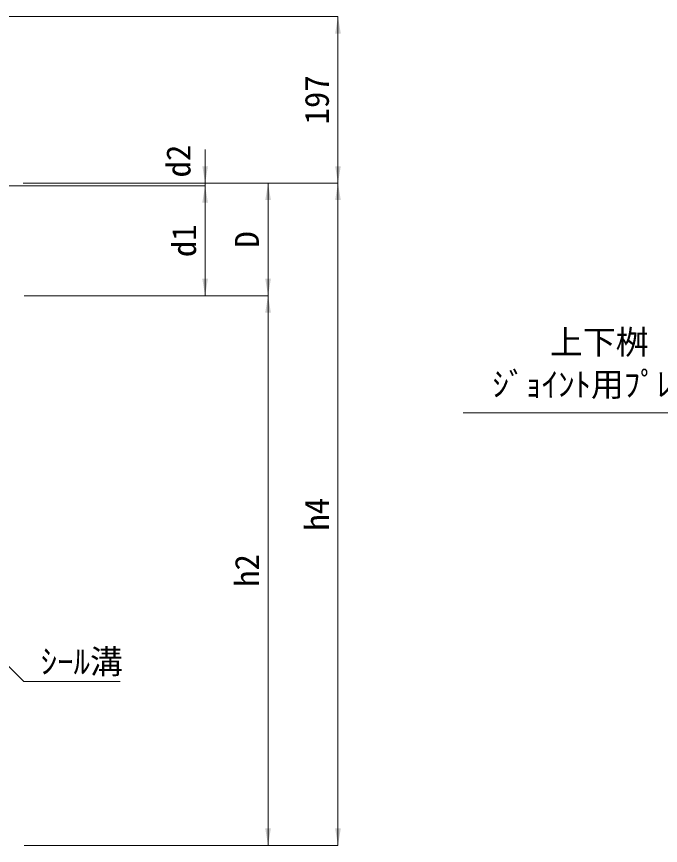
# Model space of a CAD drawing. Units: millimetres at full size; details may follow other scales. Extents: x 5964 to 125098, y -10801 to 28073.
# Drawn here: x 29837 to 30598, y 8022 to 9002 of the extents above; entities that cross this region are included whole.
import ezdxf
from ezdxf.enums import TextEntityAlignment as Align

# ---------------------------------------------------------------- set-up
doc = ezdxf.new("R2010")
doc.units = ezdxf.units.MM
doc.header["$LTSCALE"] = 19
doc.layers.add('0_2', color=7, linetype='Continuous', lineweight=20)
doc.layers.add('寸法線', color=7, linetype='Continuous', lineweight=9)
doc.styles.add('ＭＳ ゴシック', font='')
doc.styles.get('ＭＳ ゴシック').set_extended_font_data('MS Gothic')

# ---------------------------------------------------------------- blocks, each defined once
blk = doc.blocks.new('filled_arrow')
at = {"color": 0, "linetype": 'Continuous', "lineweight": -2}
blk.add_solid([(7.5, 1.25), (0, 0), (7.5, -1.25)], dxfattribs=at)

msp = doc.modelspace()

# ---------------------------------------------------------------- linework, layer by layer
at = {"layer": '寸法線'}
for p, q in [((29665.91, 9001.72), (30216.81, 9001.72)), ((30216.81, 8804.7), (30216.81, 9001.72)), ((30059.79, 8844.7), (30059.79, 8761.72)), ((29675.91, 8801.72), (30059.79, 8801.72)), ((29844.78, 8804.7), (30216.81, 8804.7)), ((29990.25, 8804.7), (30059.79, 8804.7)), ((29990.25, 8804.7), (30134.19, 8804.7)), ((29990.25, 8804.7), (30216.81, 8804.7)), ((29990.3, 8801.72), (30059.79, 8801.72)), ((30059.79, 8801.72), (30059.79, 8671.72)), ((30134.19, 8804.7), (30134.19, 8671.72)), ((30216.81, 8021.72), (30216.81, 8804.7)), ((29845.91, 8671.72), (30134.19, 8671.72)), ((29991.38, 8671.72), (30059.79, 8671.72)), ((29991.38, 8671.72), (30134.19, 8671.72)), ((30134.19, 8671.72), (30134.19, 8021.72)), ((29845.91, 8021.72), (30134.19, 8021.72)), ((29991.38, 8021.72), (30216.81, 8021.72))]:
    msp.add_line(p, q, dxfattribs=at)
for points in [[(30925.95, 8672.23), (30908.11, 8663.19), (30651.7, 8533.16), (30364.91, 8533.16)], [(29768.48, 8292.58), (29845.42, 8215.64), (29959.38, 8215.64)]]:
    msp.add_lwpolyline(points, dxfattribs=at)

# ---------------------------------------------------------------- block references
at = {"layer": '寸法線', "xscale": 2.67, "yscale": 2.67}
for p, rotation in [((30216.81, 9001.72), 270), ((30059.79, 8804.7), 90), ((30216.81, 8804.7), 90), ((30059.79, 8801.72), 270), ((30059.79, 8801.72), 270), ((30134.19, 8804.7), 270), ((30216.81, 8804.7), 270), ((30059.79, 8671.72), 90), ((30134.19, 8671.72), 90), ((30134.19, 8671.72), 270), ((30134.19, 8021.72), 90), ((30216.81, 8021.72), 90)]:
    msp.add_blockref('filled_arrow', p, dxfattribs=dict(at, rotation=rotation))

# ---------------------------------------------------------------- texts
at = {"layer": '0_2', "style": 'ＭＳ ゴシック'}
for s, p in [('上下桝', (30467.34, 8631.08)), ('ｼﾞｮｲﾝﾄ用ﾌﾟﾚｰﾄ', (30399.35, 8581.08))]:
    msp.add_text(s, height=28.48, dxfattribs=at).set_placement(p, align=Align.TOP_LEFT)
at = {"layer": '寸法線', "style": 'ＭＳ ゴシック'}
for s, p in [('197', (30191.81, 8903.21)), ('d2', (30028.19, 8830.89)), ('d1', (30034.79, 8736.72)), ('D', (30109.19, 8738.21)), ('h4', (30191.81, 8413.21)), ('h2', (30109.19, 8346.72))]:
    msp.add_text(s, height=28.48, rotation=90, dxfattribs=at).set_placement(p, align=Align.MIDDLE_CENTER)
msp.add_text('ｼｰﾙ溝', height=28.48, dxfattribs=at).set_placement((29865.42, 8253.31), align=Align.TOP_LEFT)

doc.saveas('drawing.dxf')
